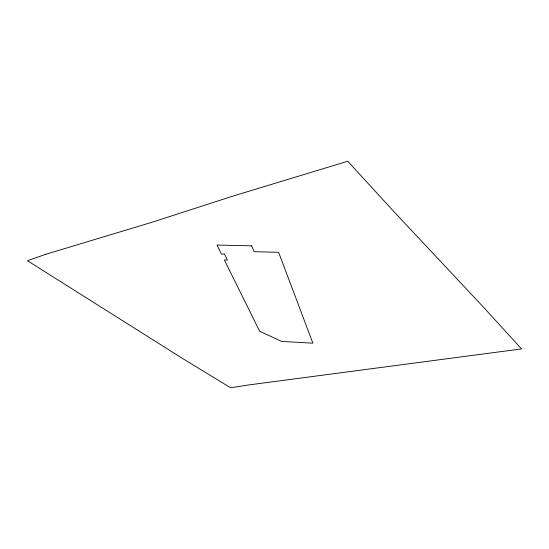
<?xml version="1.0" encoding="UTF-8"?>
<svg xmlns="http://www.w3.org/2000/svg" width="549" height="549" viewBox="0 0 549 549"><rect width="100%" height="100%" fill="white"/><g stroke="black" fill="none" stroke-linecap="round" stroke-linejoin="round"><path stroke-width="0.82" d="M45.8 254.283L27.45 260.713L182.467 358.401L230.594 387.745L248.498 384.966L521.55 348.917L483.23 306.925L394.264 212.017L347.75 161.255L233.627 195.876L152.677 222.05L45.8 254.283M251.668 245.849L216.985 245.06L221.432 254.043L224.479 254.118L227.389 260.068L224.376 259.986L259.65 331.225L281.651 341.437L312.882 343.18L278.611 252.3L254.16 251.689L251.668 245.849"/></g></svg>
